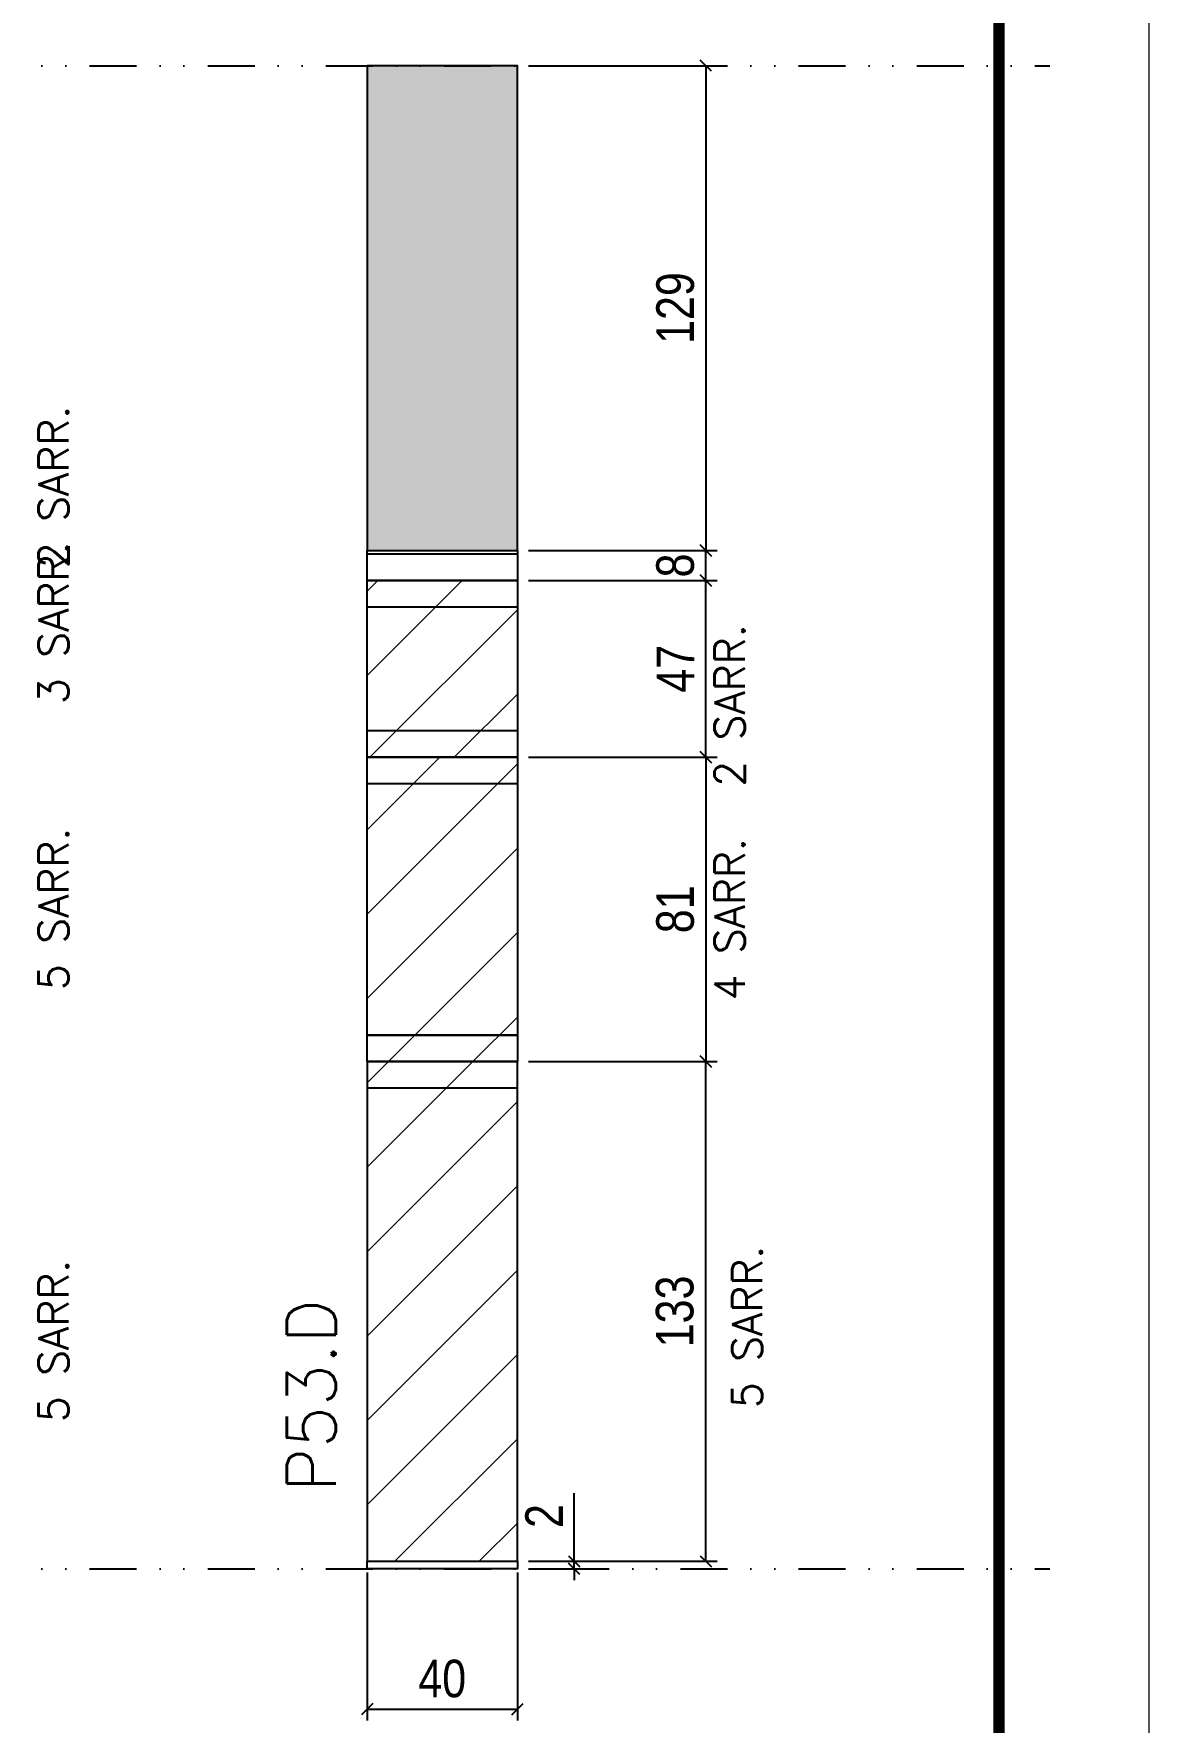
# Model space of a CAD drawing. Extents: x 28748 to 35002, y 14885 to 43501.
# Drawn here: x 33106.4 to 33403.3, y 33612.6 to 34061.9 of the extents above; entities that cross this region are included whole.
import ezdxf

# ---------------------------------------------------------------- set-up
doc = ezdxf.new("R2010")
doc.units = 0
doc.linetypes.add('DASHED', pattern=[0.75, 0.5, -0.25])
doc.linetypes.add('DIVIDE2', pattern=[0.625, 0.25, -0.125, 0, -0.125, 0, -0.125])
for name, color, linetype in [('COTA', 241, 'Continuous'), ('Nível', 160, 'Continuous'), ('Painéis', 200, 'Continuous'), ('SARR_2.2x7', 40, 'Continuous')]:
    doc.layers.add(name, color=color, linetype=linetype)
for name, color, linetype, lineweight in [('Folhas', 255, 'Continuous', 9), ('Hachura', 251, 'Continuous', 9), ('SARRAFO DE PRESSAO', 251, 'DASHED', 9), ('Texto Seção', 7, 'Continuous', 15)]:
    doc.layers.add(name, color=color, linetype=linetype, lineweight=lineweight)
doc.styles.add('COTA TECNICA', font='techl___.ttf', dxfattribs={"height": 10})
doc.styles.add('COTA TECNICA-50', font='techl___.ttf', dxfattribs={"height": 10})
doc.styles.add('REGUA-120', font='ROMANS.shx', dxfattribs={"height": 15})
doc.styles.add('ROMANS', font='romans.shx')
doc.dimstyles.new('COTA PAINEL-50', dxfattribs={"dimtxt": 10, "dimasz": 3, "dimexe": 3, "dimexo": 3, "dimgap": 3, "dimtad": 1, "dimdec": 1, "dimzin": 12, "dimdsep": 46, "dimtxsty": 'COTA TECNICA-50', "dimblk1": 'OBLIQUE', "dimblk2": 'OBLIQUE', "dimsah": 1, "dimcen": 0.9, "dimclrd": 4, "dimclre": 4, "dimclrt": 240, "dimadec": 1, "dimazin": 3, "dimtfac": 1, "dimtdec": 1, "dimtmove": 0, "dimatfit": 3, "dimfxl": 1, "dimtolj": 1, "dimtzin": 12, "dimarcsym": 0})
doc.dimstyles.new('PAINEL', dxfattribs={"dimtxt": 10, "dimasz": 3, "dimexe": 3, "dimexo": 3, "dimgap": 3, "dimtad": 1, "dimdec": 1, "dimzin": 12, "dimdsep": 46, "dimtxsty": 'COTA TECNICA', "dimblk1": 'OBLIQUE', "dimblk2": 'OBLIQUE', "dimsah": 1, "dimcen": 0.9, "dimclrd": 4, "dimclre": 4, "dimclrt": 240, "dimadec": 1, "dimazin": 3, "dimtfac": 1, "dimtdec": 1, "dimtmove": 0, "dimatfit": 3, "dimfxl": 1, "dimtolj": 1, "dimtzin": 12, "dimarcsym": 0})
pattern_1 = [(45, (24214.309, 45905.486), (-11.22532, 11.22532), [])]

# ---------------------------------------------------------------- blocks, each defined once
blk = doc.blocks.new('9999999999')
at = {"layer": 'Folhas'}
blk.add_lwpolyline([(98138.98, 34190.21), (99623.98, 34190.21), (99623.98, 35240.21), (98138.98, 35240.21)], close=True, dxfattribs=at)
at = {"layer": 'Folhas', "color": 30, "const_width": 3}
blk.add_lwpolyline([(98213.98, 34230.21), (99583.98, 34230.21), (99583.98, 35200.21), (98213.98, 35200.21)], close=True, dxfattribs=at)
blk = doc.blocks.new('_Oblique')
at = {"color": 0, "linetype": 'ByBlock', "lineweight": -2}
blk.add_line((-0.5, -0.5), (0.5, 0.5), dxfattribs=at)
blk = doc.blocks.new('*D1238')
at = {"layer": 'COTA', "color": 4, "lineweight": -2, "transparency": 16777216}
for p, q in [((33195.15, 33652.43), (33195.15, 33613.08)), ((33235.15, 33652.43), (33235.15, 33613.08)), ((33195.15, 33616.08), (33235.15, 33616.08))]:
    blk.add_line(p, q, dxfattribs=at)
at = {"layer": 'Defpoints', "color": 0, "transparency": 16777216}
for p in [(33195.15, 33655.43), (33235.15, 33655.43), (33235.15, 33616.08)]:
    blk.add_point(p, dxfattribs=at)
at = {"layer": 'COTA', "color": 4, "lineweight": -2, "transparency": 16777216, "xscale": 3, "yscale": 3, "zscale": 3, "rotation": 180}
blk.add_blockref('_Oblique', (33195.15, 33616.08), dxfattribs=at)
at = {"layer": 'COTA', "color": 4, "lineweight": -2, "transparency": 16777216, "xscale": 3, "yscale": 3, "zscale": 3}
blk.add_blockref('_Oblique', (33235.15, 33616.08), dxfattribs=at)
at = {"layer": 'COTA', "color": 240, "transparency": 16777216, "insert": (33215.15, 33624.18), "char_height": 10, "attachment_point": 5, "style": 'COTA TECNICA'}
blk.add_mtext('\\A1;40', dxfattribs=at)
blk = doc.blocks.new('*D1239')
at = {"layer": 'COTA', "color": 4, "lineweight": -2, "transparency": 16777216}
for p, q in [((33250.27, 33655.43), (33250.27, 33673.54)), ((33238.15, 33655.43), (33253.27, 33655.43)), ((33238.15, 33653.43), (33253.27, 33653.43)), ((33250.27, 33653.43), (33250.27, 33655.43)), ((33250.27, 33653.43), (33250.27, 33650.43))]:
    blk.add_line(p, q, dxfattribs=at)
at = {"layer": 'Defpoints', "color": 0, "transparency": 16777216}
for p in [(33235.15, 33655.43), (33235.15, 33653.43), (33250.27, 33655.43)]:
    blk.add_point(p, dxfattribs=at)
at = {"layer": 'COTA', "color": 4, "lineweight": -2, "transparency": 16777216, "xscale": 3, "yscale": 3, "zscale": 3}
for p, rotation in [((33250.27, 33655.43), 270), ((33250.27, 33653.43), 90)]:
    blk.add_blockref('_Oblique', p, dxfattribs=dict(at, rotation=rotation))
at = {"layer": 'COTA', "color": 240, "transparency": 16777216, "insert": (33242.27, 33667.48), "char_height": 10, "attachment_point": 5, "rotation": 90, "style": 'COTA TECNICA-50'}
blk.add_mtext('\\A1;2', dxfattribs=at)
blk = doc.blocks.new('*D1988')
at = {"layer": 'COTA', "color": 4, "linetype": 'ByBlock', "lineweight": -2, "transparency": 16777216}
for p, q in [((33238.15, 34053.43), (33288.3, 34053.43)), ((33285.3, 34053.43), (33285.3, 33924.43)), ((33238.15, 33924.43), (33288.3, 33924.43))]:
    blk.add_line(p, q, dxfattribs=at)
at = {"layer": 'Defpoints', "color": 0, "linetype": 'ByBlock', "transparency": 16777216}
for p in [(33235.15, 34053.43), (33235.15, 33924.43), (33285.3, 33924.43)]:
    blk.add_point(p, dxfattribs=at)
at = {"layer": 'COTA', "color": 4, "linetype": 'ByBlock', "lineweight": -2, "transparency": 16777216, "xscale": 3, "yscale": 3, "zscale": 3}
for p, rotation in [((33285.3, 34053.43), 90), ((33285.3, 33924.43), 270)]:
    blk.add_blockref('_Oblique', p, dxfattribs=dict(at, rotation=rotation))
at = {"layer": 'COTA', "color": 240, "linetype": 'ByBlock', "transparency": 16777216, "insert": (33277.21, 33988.93), "char_height": 10, "attachment_point": 5, "rotation": 90, "style": 'COTA TECNICA'}
blk.add_mtext('\\A1;129', dxfattribs=at)
blk = doc.blocks.new('*D1989')
at = {"layer": 'COTA', "color": 4, "linetype": 'ByBlock', "lineweight": -2, "transparency": 16777216}
for p, q in [((33238.15, 33788.43), (33288.3, 33788.43)), ((33285.3, 33655.43), (33285.3, 33788.43)), ((33238.15, 33655.43), (33288.3, 33655.43))]:
    blk.add_line(p, q, dxfattribs=at)
at = {"layer": 'Defpoints', "color": 0, "linetype": 'ByBlock', "transparency": 16777216}
for p in [(33235.15, 33788.43), (33285.3, 33788.43), (33235.15, 33655.43)]:
    blk.add_point(p, dxfattribs=at)
at = {"layer": 'COTA', "color": 4, "linetype": 'ByBlock', "lineweight": -2, "transparency": 16777216, "xscale": 3, "yscale": 3, "zscale": 3}
for p, rotation in [((33285.3, 33788.43), 90), ((33285.3, 33655.43), 270)]:
    blk.add_blockref('_Oblique', p, dxfattribs=dict(at, rotation=rotation))
at = {"layer": 'COTA', "color": 240, "linetype": 'ByBlock', "transparency": 16777216, "insert": (33277.08, 33721.93), "char_height": 10, "attachment_point": 5, "rotation": 90, "style": 'COTA TECNICA'}
blk.add_mtext('\\A1;133', dxfattribs=at)
blk = doc.blocks.new('*D1991')
at = {"layer": 'COTA', "color": 4, "lineweight": -2, "transparency": 16777216}
for p, q in [((33238.15, 33869.43), (33288.3, 33869.43)), ((33285.3, 33869.43), (33285.3, 33788.43)), ((33238.15, 33788.43), (33288.3, 33788.43))]:
    blk.add_line(p, q, dxfattribs=at)
at = {"layer": 'Defpoints', "color": 0, "transparency": 16777216}
for p in [(33235.15, 33869.43), (33235.15, 33788.43), (33285.3, 33788.43)]:
    blk.add_point(p, dxfattribs=at)
at = {"layer": 'COTA', "color": 4, "lineweight": -2, "transparency": 16777216, "xscale": 3, "yscale": 3, "zscale": 3}
for p, rotation in [((33285.3, 33869.43), 90), ((33285.3, 33788.43), 270)]:
    blk.add_blockref('_Oblique', p, dxfattribs=dict(at, rotation=rotation))
at = {"layer": 'COTA', "color": 240, "transparency": 16777216, "insert": (33277.2, 33828.93), "char_height": 10, "attachment_point": 5, "rotation": 90, "style": 'COTA TECNICA'}
blk.add_mtext('\\A1;81', dxfattribs=at)
blk = doc.blocks.new('*D1419')
at = {"layer": 'COTA', "color": 4, "lineweight": -2, "transparency": 16777216}
for p, q in [((33238.15, 33916.43), (33288.3, 33916.43)), ((33285.3, 33869.43), (33285.3, 33916.43)), ((33238.15, 33869.43), (33288.3, 33869.43))]:
    blk.add_line(p, q, dxfattribs=at)
at = {"layer": 'Defpoints', "color": 0, "transparency": 16777216}
for p in [(33235.15, 33916.43), (33285.3, 33916.43), (33235.15, 33869.43)]:
    blk.add_point(p, dxfattribs=at)
at = {"layer": 'COTA', "color": 4, "lineweight": -2, "transparency": 16777216, "xscale": 3, "yscale": 3, "zscale": 3}
for p, rotation in [((33285.3, 33916.43), 90), ((33285.3, 33869.43), 270)]:
    blk.add_blockref('_Oblique', p, dxfattribs=dict(at, rotation=rotation))
at = {"layer": 'COTA', "color": 240, "transparency": 16777216, "insert": (33277.22, 33892.93), "char_height": 10, "attachment_point": 5, "rotation": 90, "style": 'COTA TECNICA-50'}
blk.add_mtext('\\A1;47', dxfattribs=at)
blk = doc.blocks.new('*D2603')
at = {"layer": 'COTA', "color": 4, "lineweight": -2, "transparency": 16777216}
for p, q in [((33238.15, 33924.43), (33288.3, 33924.43)), ((33285.3, 33916.43), (33285.3, 33924.43)), ((33238.15, 33916.43), (33288.3, 33916.43))]:
    blk.add_line(p, q, dxfattribs=at)
at = {"layer": 'Defpoints', "color": 0, "transparency": 16777216}
for p in [(33235.15, 33924.43), (33285.3, 33924.43), (33235.15, 33916.43)]:
    blk.add_point(p, dxfattribs=at)
at = {"layer": 'COTA', "color": 4, "lineweight": -2, "transparency": 16777216, "xscale": 3, "yscale": 3, "zscale": 3}
for p, rotation in [((33285.3, 33924.43), 90), ((33285.3, 33916.43), 270)]:
    blk.add_blockref('_Oblique', p, dxfattribs=dict(at, rotation=rotation))
at = {"layer": 'COTA', "color": 240, "transparency": 16777216, "insert": (33277.2, 33920.43), "char_height": 10, "attachment_point": 5, "rotation": 90, "style": 'COTA TECNICA'}
blk.add_mtext('\\A1;8', dxfattribs=at)

msp = doc.modelspace()

# ---------------------------------------------------------------- hatches: boundary and pattern name
at = {"layer": 'COTA', "linetype": 'ByBlock'}
h = msp.add_hatch(dxfattribs=at)
h.set_pattern_fill('AR-CONC', color=256, scale=0.03)
h.set_pattern_definition([(50, (-98529.956, 4762.014), (5.46554007, -0.47817257), [0.5715, -6.2865]), (355, (-98529.956, 4762.014), (-1.05730264, 5.73170536), [0.4572, -5.02921753]), (100.4514447, (-98529.5007, 4761.974), (4.40823741, 5.25353256), [0.48570026, -5.34270734]), (46.1842, (-98529.956, 4763.538), (8.13237123, -1.26126984), [0.85725, -9.42975]), (96.6355576, (-98529.2784, 4763.433), (7.122124, 7.42278374), [0.7285507, -8.01406824]), (351.184151, (-98529.956, 4763.538), (7.122124, 7.42278374), [0.685799, -7.54379196]), (21, (-98529.194, 4763.157), (4.54843174, -3.06795595), [0.5715, -6.2865]), (326, (-98529.194, 4763.157), (1.85406085, 5.52563898), [0.4572, -5.0292]), (71.451445, (-98528.815, 4762.901), (6.40249258, 2.45768307), [0.48570026, -5.34269813]), (37.5, (-98529.9561, 4762.0139), (0.092658098, 2.536651166), [0, -4.96824, 0, -5.1054, 0, -5.04825]), (7.5, (-98529.956, 4762.014), (2.004589875, 3.005417245), [0, -2.91084, 0, -4.85394, 0, -1.92405]), (327.5, (-98531.6554, 4762.0139), (4.067717855, -0.17186232), [0, -1.905, 0, -5.9436, 0, -7.8867]), (317.5, (-98532.4174, 4762.014), (4.44387544, 0.76279473), [0, -2.4765, 0, -3.94716, 0, -5.6007])])
h.paths.add_polyline_path([(33195.15, 33924.43), (33235.15, 33924.43), (33235.15, 34053.43), (33195.15, 34053.43)])
at = {"layer": 'Hachura'}
h = msp.add_hatch(dxfattribs=at)
h.set_pattern_fill('ANSI31', color=256, scale=5)
h.paths.add_polyline_path([(33235.15, 33916.43), (33195.15, 33916.43), (33195.15, 33869.43), (33235.15, 33869.43)])
h = msp.add_hatch(dxfattribs=at)
h.set_pattern_fill('ANSI31', color=256, scale=5)
h.set_pattern_definition(pattern_1)
h.paths.add_polyline_path([(33235.15, 33788.43), (33235.15, 33869.43), (33195.15, 33869.43), (33195.15, 33788.43)])
h = msp.add_hatch(dxfattribs=at)
h.set_pattern_fill('ANSI31', color=256, scale=5)
h.set_pattern_definition(pattern_1)
h.paths.add_polyline_path([(33235.15, 33788.43), (33195.15, 33788.43), (33195.15, 33655.43), (33235.15, 33655.43)])

# ---------------------------------------------------------------- linework, layer by layer
at = {"layer": 'COTA', "linetype": 'ByBlock'}
msp.add_lwpolyline([(33195.15, 33924.43), (33235.15, 33924.43), (33235.15, 34053.43), (33195.15, 34053.43)], close=True, dxfattribs=at)
at = {"layer": 'Nível', "color": 4, "linetype": 'DIVIDE2', "ltscale": 50}
for p, q in [((32366.5, 34053.43), (33376.84, 34053.43)), ((32366.5, 33653.43), (33376.84, 33653.43))]:
    msp.add_line(p, q, dxfattribs=at)
at = {"layer": 'Painéis'}
for p, q in [((33195.15, 33916.43), (33195.15, 33924.43)), ((33195.15, 33924.43), (33235.15, 33924.43)), ((33235.15, 33924.43), (33235.15, 33916.43)), ((33195.15, 33916.43), (33235.15, 33916.43)), ((33195.15, 33869.43), (33195.15, 33916.43)), ((33235.15, 33916.43), (33195.15, 33916.43)), ((33235.15, 33916.43), (33235.15, 33869.43)), ((33195.15, 33869.43), (33235.15, 33869.43)), ((33195.15, 33788.43), (33195.15, 33869.43)), ((33235.15, 33869.43), (33195.15, 33869.43)), ((33235.15, 33869.43), (33235.15, 33788.43)), ((33195.15, 33788.43), (33235.15, 33788.43)), ((33235.15, 33788.43), (33195.15, 33788.43))]:
    msp.add_line(p, q, dxfattribs=at)
for points in [[(33195.15, 33655.43), (33235.15, 33655.43), (33235.15, 33788.43), (33195.15, 33788.43)], [(33195.15, 33788.43), (33235.15, 33788.43), (33235.15, 33788.43), (33195.15, 33788.43)], [(33195.15, 33655.43), (33235.15, 33655.43), (33235.15, 33653.43), (33195.15, 33653.43)]]:
    msp.add_lwpolyline(points, close=True, dxfattribs=at)
at = {"layer": 'SARR_2.2x7'}
for p, q in [((33235.15, 33923.43), (33195.15, 33923.43)), ((33195.15, 33909.43), (33235.15, 33909.43)), ((33235.15, 33876.43), (33195.15, 33876.43)), ((33195.15, 33862.43), (33235.15, 33862.43)), ((33195.15, 33795.43), (33235.15, 33795.43)), ((33235.15, 33795.43), (33195.15, 33795.43)), ((33195.15, 33781.43), (33235.15, 33781.43)), ((33195.15, 33781.43), (33235.15, 33781.43))]:
    msp.add_line(p, q, dxfattribs=at)

# ---------------------------------------------------------------- block references
at = {"layer": 'SARRAFO DE PRESSAO', "color": 6, "linetype": 'ByBlock'}
msp.add_blockref('9999999999', (-66220.64, -928.06), dxfattribs=at)

# ---------------------------------------------------------------- texts
at = {"layer": 'Texto Seção', "linetype": 'Continuous', "style": 'ROMANS'}
for s, p in [('2 SARR.', (33115.67, 33919.72)), ('3 SARR.', (33115.67, 33883.58)), ('2 SARR.', (33295.66, 33861.57)), ('5 SARR.', (33115.67, 33807.45)), ('4 SARR.', (33295.66, 33804.67)), ('5 SARR.', (33115.67, 33692.47)), ('5 SARR.', (33300.3, 33696.19))]:
    msp.add_text(s, height=8, rotation=90, dxfattribs=at).set_placement(p)
at = {"layer": 'Texto Seção', "insert": (33186.82, 33673.89), "char_height": 13, "width": 285.3299, "attachment_point": 7, "rotation": 90, "style": 'REGUA-120'}
msp.add_mtext('P53.D', dxfattribs=at)

# ---------------------------------------------------------------- dimensions: what is measured, and where the dimension line sits
at = {"layer": 'COTA', "linetype": 'ByBlock'}
for base, p1, p2, picture, middle in [((33285.3, 33924.43), (33235.15, 34053.43), (33235.15, 33924.43), '*D1988', (33277.21, 33988.93)), ((33285.3, 33788.43), (33235.15, 33655.43), (33235.15, 33788.43), '*D1989', (33277.08, 33721.93))]:
    dim = msp.add_linear_dim(base=base, p1=p1, p2=p2, angle=90, dimstyle='PAINEL', dxfattribs=at)
    dim.commit()
    dim.dimension.update_dxf_attribs({"geometry": picture, "text_midpoint": middle})
at = {"layer": 'COTA'}
for base, p1, p2, dimstyle, picture, middle in [((33285.3, 33924.43), (33235.15, 33916.43), (33235.15, 33924.43), 'PAINEL', '*D2603', (33285.3, 33920.43)), ((33250.27, 33655.43), (33235.15, 33653.43), (33235.15, 33655.43), 'COTA PAINEL-50', '*D1239', (33250.27, 33667.48))]:
    dim = msp.add_linear_dim(base=base, p1=p1, p2=p2, angle=90, dimstyle=dimstyle, dxfattribs=at)
    dim.commit()
    dim.dimension.update_dxf_attribs({"geometry": picture, "text_midpoint": middle, "dimtype": 160})
for base, p2, dimstyle, picture, middle in [((33285.3, 33916.43), (33235.15, 33916.43), 'COTA PAINEL-50', '*D1419', (33277.22, 33892.93)), ((33285.3, 33788.43), (33235.15, 33788.43), 'PAINEL', '*D1991', (33277.2, 33828.93))]:
    dim = msp.add_linear_dim(base=base, p1=(33235.15, 33869.43), p2=p2, angle=90, dimstyle=dimstyle, dxfattribs=at)
    dim.commit()
    dim.dimension.update_dxf_attribs({"geometry": picture, "text_midpoint": middle})
dim = msp.add_linear_dim(base=(33235.15, 33616.08), p1=(33195.15, 33655.43), p2=(33235.15, 33655.43), dimstyle='PAINEL', override={"dimarcsym": 2}, dxfattribs=at)
dim.commit()
dim.dimension.update_dxf_attribs({"geometry": '*D1238', "text_midpoint": (33215.15, 33624.18)})

doc.saveas('drawing.dxf')
